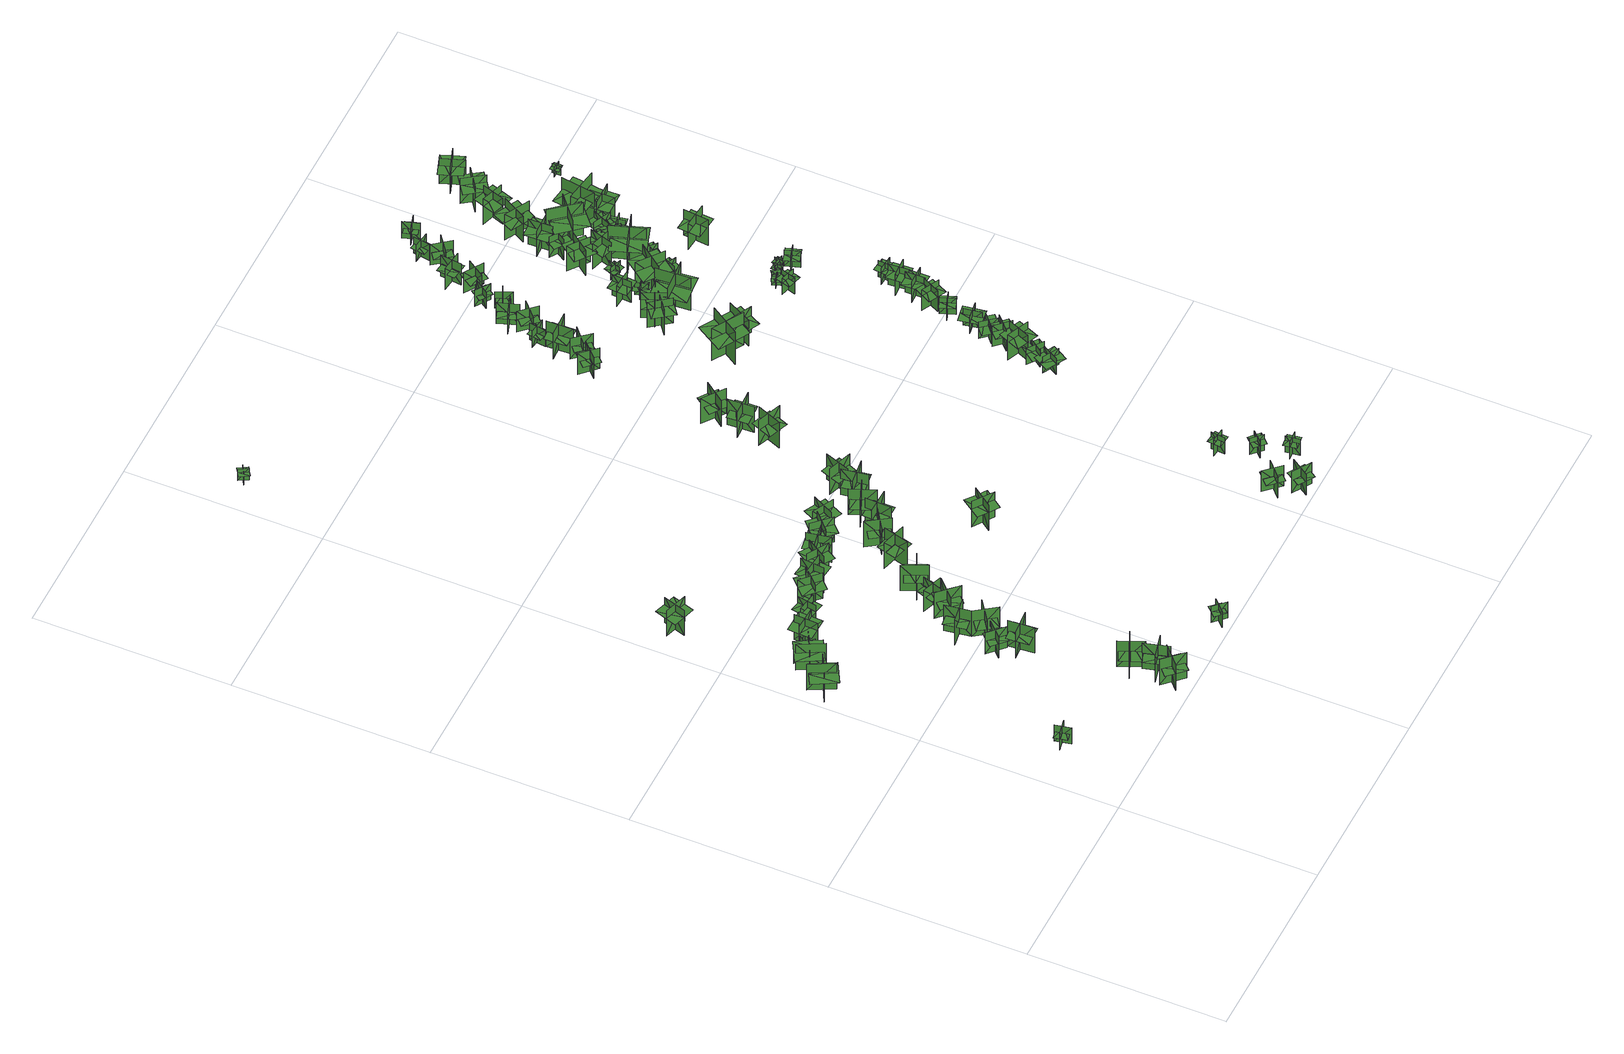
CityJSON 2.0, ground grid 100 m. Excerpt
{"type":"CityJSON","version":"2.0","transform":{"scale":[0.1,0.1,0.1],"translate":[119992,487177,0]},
"CityObjects":{
"tree1":{"type":"SolitaryVegetationObject","geometry":[{"type":"MultiSurface","lod":"1","boundaries":[[[0,1,2]],[[0,2,3]],[[4,5,6]],[[4,6,7]],[[8,9,10]],[[8,10,11]],[[8,12,13]],[[8,13,9]]]}]},
"tree2":{"type":"SolitaryVegetationObject","geometry":[{"type":"MultiSurface","lod":"1","boundaries":[[[14,15,16]],[[14,16,17]],[[18,19,20]],[[18,20,21]],[[22,23,24]],[[22,24,25]],[[22,25,26]],[[22,26,27]]]}]},
"tree3":{"type":"SolitaryVegetationObject","geometry":[{"type":"MultiSurface","lod":"1","boundaries":[[[28,29,30]],[[28,30,31]],[[32,33,34]],[[32,34,35]],[[36,37,38]],[[36,38,39]],[[36,39,40]],[[36,40,41]]]}]},
"tree4":{"type":"SolitaryVegetationObject","geometry":[{"type":"MultiSurface","lod":"1","boundaries":[[[42,43,44]],[[42,44,45]],[[46,47,48]],[[46,48,49]],[[50,51,52]],[[50,52,53]],[[50,53,54]],[[50,54,55]]]}]},
"tree5":{"type":"SolitaryVegetationObject","geometry":[{"type":"MultiSurface","lod":"1","boundaries":[[[56,57,58]],[[56,58,59]],[[60,61,62]],[[60,62,63]],[[64,65,66]],[[64,66,67]],[[64,67,68]],[[64,68,69]]]}]},
"tree6":{"type":"SolitaryVegetationObject","geometry":[{"type":"MultiSurface","lod":"1","boundaries":[[[70,71,72]],[[70,72,73]],[[74,75,76]],[[74,76,77]],[[78,79,80]],[[78,80,81]],[[78,82,83]],[[78,83,79]]]}]},
"tree7":{"type":"SolitaryVegetationObject","geometry":[{"type":"MultiSurface","lod":"1","boundaries":[[[84,85,86]],[[84,86,87]],[[88,89,90]],[[88,90,91]],[[92,93,94]],[[92,94,95]],[[92,95,96]],[[92,96,97]]]}]},
"tree8":{"type":"SolitaryVegetationObject","geometry":[{"type":"MultiSurface","lod":"1","boundaries":[[[98,99,100]],[[98,100,101]],[[102,103,104]],[[102,104,105]],[[106,107,108]],[[106,108,109]],[[106,110,111]],[[106,111,107]]]}]},
"tree9":{"type":"SolitaryVegetationObject","geometry":[{"type":"MultiSurface","lod":"1","boundaries":[[[112,113,114]],[[112,114,115]],[[116,117,118]],[[116,118,119]],[[120,121,122]],[[120,122,123]],[[120,124,125]],[[120,125,121]]]}]},
"tree10":{"type":"SolitaryVegetationObject","geometry":[{"type":"MultiSurface","lod":"1","boundaries":[[[126,127,128]],[[126,128,129]],[[130,131,132]],[[130,132,133]],[[134,135,136]],[[134,136,137]],[[134,138,139]],[[134,139,135]]]}]},
"tree11":{"type":"SolitaryVegetationObject","geometry":[{"type":"MultiSurface","lod":"1","boundaries":[[[140,141,142]],[[140,142,143]],[[144,145,146]],[[144,146,147]],[[148,149,150]],[[148,150,151]],[[148,152,153]],[[148,153,149]]]}]},
"tree12":{"type":"SolitaryVegetationObject","geometry":[{"type":"MultiSurface","lod":"1","boundaries":[[[154,155,156]],[[154,156,157]],[[158,159,160]],[[158,160,161]],[[162,163,164]],[[162,164,165]],[[162,165,166]],[[162,166,167]]]}]},
"tree13":{"type":"SolitaryVegetationObject","geometry":[{"type":"MultiSurface","lod":"1","boundaries":[[[168,169,170]],[[168,170,171]],[[172,173,174]],[[172,174,175]],[[176,177,178]],[[176,178,179]],[[176,180,181]],[[176,181,177]]]}]},
"tree14":{"type":"SolitaryVegetationObject","geometry":[{"type":"MultiSurface","lod":"1","boundaries":[[[182,183,184]],[[182,184,185]],[[186,187,188]],[[186,188,189]],[[190,191,192]],[[190,192,193]],[[190,194,195]],[[190,195,191]]]}]},
"tree15":{"type":"SolitaryVegetationObject","geometry":[{"type":"MultiSurface","lod":"1","boundaries":[[[196,197,198]],[[196,198,199]],[[200,201,202]],[[200,202,203]],[[204,205,206]],[[204,206,207]],[[204,207,208]],[[204,208,209]]]}]},
"tree16":{"type":"SolitaryVegetationObject","geometry":[{"type":"MultiSurface","lod":"1","boundaries":[[[210,211,212]],[[210,212,213]],[[214,215,216]],[[214,216,217]],[[218,219,220]],[[218,220,221]],[[218,222,223]],[[218,223,219]]]}]},
"tree17":{"type":"SolitaryVegetationObject","geometry":[{"type":"MultiSurface","lod":"1","boundaries":[[[224,225,226]],[[224,226,227]],[[228,229,230]],[[228,230,231]],[[232,233,234]],[[232,234,235]],[[232,236,237]],[[232,237,233]]]}]},
"tree18":{"type":"SolitaryVegetationObject","geometry":[{"type":"MultiSurface","lod":"1","boundaries":[[[238,239,240]],[[238,240,241]],[[242,243,244]],[[242,244,245]],[[246,247,248]],[[246,248,249]],[[246,249,250]],[[246,250,251]]]}]},
"tree19":{"type":"SolitaryVegetationObject","geometry":[{"type":"MultiSurface","lod":"1","boundaries":[[[252,253,254]],[[252,254,255]],[[256,257,258]],[[256,258,259]],[[260,261,262]],[[260,262,263]],[[260,263,264]],[[260,264,265]]]}]},
"tree20":{"type":"SolitaryVegetationObject","geometry":[{"type":"MultiSurface","lod":"1","boundaries":[[[266,267,268]],[[266,268,269]],[[270,271,272]],[[270,272,273]],[[274,275,276]],[[274,276,277]],[[274,278,279]],[[274,279,275]]]}]},
"tree21":{"type":"SolitaryVegetationObject","geometry":[{"type":"MultiSurface","lod":"1","boundaries":[[[280,281,282]],[[280,282,283]],[[284,285,286]],[[284,286,287]],[[288,289,290]],[[288,290,291]],[[288,291,292]],[[288,292,293]]]}]},
"tree22":{"type":"SolitaryVegetationObject","geometry":[{"type":"MultiSurface","lod":"1","boundaries":[[[294,295,296]],[[294,296,297]],[[298,299,300]],[[298,300,301]],[[302,303,304]],[[302,304,305]],[[302,305,306]],[[302,306,307]]]}]},
"tree23":{"type":"SolitaryVegetationObject","geometry":[{"type":"MultiSurface","lod":"1","boundaries":[[[308,309,310]],[[308,310,311]],[[312,313,314]],[[312,314,315]],[[316,317,318]],[[316,318,319]],[[316,320,321]],[[316,321,317]]]}]},
"tree24":{"type":"SolitaryVegetationObject","geometry":[{"type":"MultiSurface","lod":"1","boundaries":[[[322,323,324]],[[322,324,325]],[[326,327,328]],[[326,328,329]],[[330,331,332]],[[330,332,333]],[[330,333,334]],[[330,334,335]]]}]},
"tree25":{"type":"SolitaryVegetationObject","geometry":[{"type":"MultiSurface","lod":"1","boundaries":[[[336,337,338]],[[336,338,339]],[[340,341,342]],[[340,342,343]],[[344,345,346]],[[344,346,347]],[[344,347,348]],[[344,348,349]]]}]},
"tree26":{"type":"SolitaryVegetationObject","geometry":[{"type":"MultiSurface","lod":"1","boundaries":[[[350,351,352]],[[350,352,353]],[[354,355,356]],[[354,356,357]],[[358,359,360]],[[358,360,361]],[[358,362,363]],[[358,363,359]]]}]},
"tree27":{"type":"SolitaryVegetationObject","geometry":[{"type":"MultiSurface","lod":"1","boundaries":[[[364,365,366]],[[364,366,367]],[[368,369,370]],[[368,370,371]],[[372,373,374]],[[372,374,375]],[[372,375,376]],[[372,376,377]]]}]},
"tree28":{"type":"SolitaryVegetationObject","geometry":[{"type":"MultiSurface","lod":"1","boundaries":[[[378,379,380]],[[378,380,381]],[[382,383,384]],[[382,384,385]],[[386,387,388]],[[386,388,389]],[[386,390,391]],[[386,391,387]]]}]},
"tree29":{"type":"SolitaryVegetationObject","geometry":[{"type":"MultiSurface","lod":"1","boundaries":[[[392,393,394]],[[392,394,395]],[[396,397,398]],[[396,398,399]],[[400,401,402]],[[400,402,403]],[[400,404,405]],[[400,405,401]]]}]},
"tree30":{"type":"SolitaryVegetationObject","geometry":[{"type":"MultiSurface","lod":"1","boundaries":[[[406,407,408]],[[406,408,409]],[[410,411,412]],[[410,412,413]],[[414,415,416]],[[414,416,417]],[[414,417,418]],[[414,418,419]]]}]},
"tree31":{"type":"SolitaryVegetationObject","geometry":[{"type":"MultiSurface","lod":"1","boundaries":[[[420,421,422]],[[420,422,423]],[[424,425,426]],[[424,426,427]],[[428,429,430]],[[428,430,431]],[[428,432,433]],[[428,433,429]]]}]},
"tree32":{"type":"SolitaryVegetationObject","geometry":[{"type":"MultiSurface","lod":"1","boundaries":[[[434,435,436]],[[434,436,437]],[[438,439,440]],[[438,440,441]],[[442,443,444]],[[442,444,445]],[[442,446,447]],[[442,447,443]]]}]},
"tree33":{"type":"SolitaryVegetationObject","geometry":[{"type":"MultiSurface","lod":"1","boundaries":[[[448,449,450]],[[448,450,451]],[[452,453,454]],[[452,454,455]],[[456,457,458]],[[456,458,459]],[[456,460,461]],[[456,461,457]]]}]},
"tree34":{"type":"SolitaryVegetationObject","geometry":[{"type":"MultiSurface","lod":"1","boundaries":[[[462,463,464]],[[462,464,465]],[[466,467,468]],[[466,468,469]],[[470,471,472]],[[470,472,473]],[[470,474,475]],[[470,475,471]]]}]},
"tree35":{"type":"SolitaryVegetationObject","geometry":[{"type":"MultiSurface","lod":"1","boundaries":[[[476,477,478]],[[476,478,479]],[[480,481,482]],[[480,482,483]],[[484,485,486]],[[484,486,487]],[[484,488,489]],[[484,489,485]]]}]},
"tree36":{"type":"SolitaryVegetationObject","geometry":[{"type":"MultiSurface","lod":"1","boundaries":[[[490,491,492]],[[490,492,493]],[[494,495,496]],[[494,496,497]],[[498,499,500]],[[498,500,501]],[[498,502,503]],[[498,503,499]]]}]},
"tree37":{"type":"SolitaryVegetationObject","geometry":[{"type":"MultiSurface","lod":"1","boundaries":[[[504,505,506]],[[504,506,507]],[[508,509,510]],[[508,510,511]],[[512,513,514]],[[512,514,515]],[[512,516,517]],[[512,517,513]]]}]},
"tree38":{"type":"SolitaryVegetationObject","geometry":[{"type":"MultiSurface","lod":"1","boundaries":[[[518,519,520]],[[518,520,521]],[[522,523,524]],[[522,524,525]],[[526,527,528]],[[526,528,529]],[[526,529,530]],[[526,530,531]]]}]},
"tree39":{"type":"SolitaryVegetationObject","geometry":[{"type":"MultiSurface","lod":"1","boundaries":[[[532,533,534]],[[532,534,535]],[[536,537,538]],[[536,538,539]],[[540,541,542]],[[540,542,543]],[[540,543,544]],[[540,544,545]]]}]},
"tree40":{"type":"SolitaryVegetationObject","geometry":[{"type":"MultiSurface","lod":"1","boundaries":[[[546,547,548]],[[546,548,549]],[[550,551,552]],[[550,552,553]],[[554,555,556]],[[554,556,557]],[[554,557,558]],[[554,558,559]]]}]},
"tree41":{"type":"SolitaryVegetationObject","geometry":[{"type":"MultiSurface","lod":"1","boundaries":[[[560,561,562]],[[560,562,563]],[[564,565,566]],[[564,566,567]],[[568,569,570]],[[568,570,571]],[[568,572,573]],[[568,573,569]]]}]},
"tree42":{"type":"SolitaryVegetationObject","geometry":[{"type":"MultiSurface","lod":"1","boundaries":[[[574,575,576]],[[574,576,577]],[[578,579,580]],[[578,580,581]],[[582,583,584]],[[582,584,585]],[[582,586,587]],[[582,587,583]]]}]},
"tree43":{"type":"SolitaryVegetationObject","geometry":[{"type":"MultiSurface","lod":"1","boundaries":[[[588,589,590]],[[588,590,591]],[[592,593,594]],[[592,594,595]],[[596,597,598]],[[596,598,599]],[[596,600,601]],[[596,601,597]]]}]},
"tree44":{"type":"SolitaryVegetationObject","geometry":[{"type":"MultiSurface","lod":"1","boundaries":[[[602,603,604]],[[602,604,605]],[[606,607,608]],[[606,608,609]],[[610,611,612]],[[610,612,613]],[[610,614,615]],[[610,615,611]]]}]},
"tree45":{"type":"SolitaryVegetationObject","geometry":[{"type":"MultiSurface","lod":"1","boundaries":[[[616,617,618]],[[616,618,619]],[[620,621,622]],[[620,622,623]],[[624,625,626]],[[624,626,627]],[[624,627,628]],[[624,628,629]]]}]},
"tree46":{"type":"SolitaryVegetationObject","geometry":[{"type":"MultiSurface","lod":"1","boundaries":[[[630,631,632]],[[630,632,633]],[[634,635,636]],[[634,636,637]],[[638,639,640]],[[638,640,641]],[[638,642,643]],[[638,643,639]]]}]},
"tree47":{"type":"SolitaryVegetationObject","geometry":[{"type":"MultiSurface","lod":"1","boundaries":[[[644,645,646]],[[644,646,647]],[[648,649,650]],[[648,650,651]],[[652,653,654]],[[652,654,655]],[[652,656,657]],[[652,657,653]]]}]},
"tree48":{"type":"SolitaryVegetationObject","geometry":[{"type":"MultiSurface","lod":"1","boundaries":[[[658,659,660]],[[658,660,661]],[[662,663,664]],[[662,664,665]],[[666,667,668]],[[666,668,669]],[[666,669,670]],[[666,670,671]]]}]},
"tree49":{"type":"SolitaryVegetationObject","geometry":[{"type":"MultiSurface","lod":"1","boundaries":[[[672,673,674]],[[672,674,675]],[[676,677,678]],[[676,678,679]],[[680,681,682]],[[680,682,683]],[[680,683,684]],[[680,684,685]]]}]},
"tree50":{"type":"SolitaryVegetationObject","geometry":[{"type":"MultiSurface","lod":"1","boundaries":[[[686,687,688]],[[686,688,689]],[[690,691,692]],[[690,692,693]],[[694,695,696]],[[694,696,697]],[[694,697,698]],[[694,698,699]]]}]},
"tree51":{"type":"SolitaryVegetationObject","geometry":[{"type":"MultiSurface","lod":"1","boundaries":[[[700,701,702]],[[700,702,703]],[[704,705,706]],[[704,706,707]],[[708,709,710]],[[708,710,711]],[[708,712,713]],[[708,713,709]]]}]},
"tree52":{"type":"SolitaryVegetationObject","geometry":[{"type":"MultiSurface","lod":"1","boundaries":[[[714,715,716]],[[714,716,717]],[[718,719,720]],[[718,720,721]],[[722,723,724]],[[722,724,725]],[[722,725,726]],[[722,726,727]]]}]},
"tree53":{"type":"SolitaryVegetationObject","geometry":[{"type":"MultiSurface","lod":"1","boundaries":[[[728,729,730]],[[728,730,731]],[[732,733,734]],[[732,734,735]],[[736,737,738]],[[736,738,739]],[[736,739,740]],[[736,740,741]]]}]},
"tree54":{"type":"SolitaryVegetationObject","geometry":[{"type":"MultiSurface","lod":"1","boundaries":[[[742,743,744]],[[742,744,745]],[[746,747,748]],[[746,748,749]],[[750,751,752]],[[750,752,753]],[[750,754,755]],[[750,755,751]]]}]},
"tree55":{"type":"SolitaryVegetationObject","geometry":[{"type":"MultiSurface","lod":"1","boundaries":[[[756,757,758]],[[756,758,759]],[[760,761,762]],[[760,762,763]],[[764,765,766]],[[764,766,767]],[[764,767,768]],[[764,768,769]]]}]},
"tree56":{"type":"SolitaryVegetationObject","geometry":[{"type":"MultiSurface","lod":"1","boundaries":[[[770,771,772]],[[770,772,773]],[[774,775,776]],[[774,776,777]],[[778,779,780]],[[778,780,781]],[[778,781,782]],[[778,782,783]]]}]},
"tree57":{"type":"SolitaryVegetationObject","geometry":[{"type":"MultiSurface","lod":"1","boundaries":[[[784,785,786]],[[784,786,787]],[[788,789,790]],[[788,790,791]],[[792,793,794]],[[792,794,795]],[[792,795,796]],[[792,796,797]]]}]},
"tree58":{"type":"SolitaryVegetationObject","geometry":[{"type":"MultiSurface","lod":"1","boundaries":[[[798,799,800]],[[798,800,801]],[[802,803,804]],[[802,804,805]],[[806,807,808]],[[806,808,809]],[[806,810,811]],[[806,811,807]]]}]},
"tree59":{"type":"SolitaryVegetationObject","geometry":[{"type":"MultiSurface","lod":"1","boundaries":[[[812,813,814]],[[812,814,815]],[[816,817,818]],[[816,818,819]],[[820,821,822]],[[820,822,823]],[[820,823,824]],[[820,824,825]]]}]},
"tree60":{"type":"SolitaryVegetationObject","geometry":[{"type":"MultiSurface","lod":"1","boundaries":[[[826,827,828]],[[826,828,829]],[[830,831,832]],[[830,832,833]],[[834,835,836]],[[834,836,837]],[[834,838,839]],[[834,839,835]]]}]},
"tree61":{"type":"SolitaryVegetationObject","geometry":[{"type":"MultiSurface","lod":"1","boundaries":[[[840,841,842]],[[840,842,843]],[[844,845,846]],[[844,846,847]],[[848,849,850]],[[848,850,851]],[[848,851,852]],[[848,852,853]]]}]},
"tree62":{"type":"SolitaryVegetationObject","geometry":[{"type":"MultiSurface","lod":"1","boundaries":[[[854,855,856]],[[854,856,857]],[[858,859,860]],[[858,860,861]],[[862,863,864]],[[862,864,865]],[[862,865,866]],[[862,866,867]]]}]},
"tree63":{"type":"SolitaryVegetationObject","geometry":[{"type":"MultiSurface","lod":"1","boundaries":[[[868,869,870]],[[868,870,871]],[[872,873,874]],[[872,874,875]],[[876,877,878]],[[876,878,879]],[[876,879,880]],[[876,880,881]]]}]},
"tree64":{"type":"SolitaryVegetationObject","geometry":[{"type":"MultiSurface","lod":"1","boundaries":[[[882,883,884]],[[882,884,885]],[[886,887,888]],[[886,888,889]],[[890,891,892]],[[890,892,893]],[[890,893,894]],[[890,894,895]]]}]},
"tree65":{"type":"SolitaryVegetationObject","geometry":[{"type":"MultiSurface","lod":"1","boundaries":[[[896,897,898]],[[896,898,899]],[[900,901,902]],[[900,902,903]],[[904,905,906]],[[904,906,907]],[[904,908,909]],[[904,909,905]]]}]},
"tree66":{"type":"SolitaryVegetationObject","geometry":[{"type":"MultiSurface","lod":"1","boundaries":[[[910,911,912]],[[910,912,913]],[[914,915,916]],[[914,916,917]],[[918,919,920]],[[918,920,921]],[[918,921,922]],[[918,922,923]]]}]},
"tree67":{"type":"SolitaryVegetationObject","geometry":[{"type":"MultiSurface","lod":"1","boundaries":[[[924,925,926]],[[924,926,927]],[[928,929,930]],[[928,930,931]],[[932,933,934]],[[932,934,935]],[[932,935,936]],[[932,936,937]]]}]},
"tree68":{"type":"SolitaryVegetationObject","geometry":[{"type":"MultiSurface","lod":"1","boundaries":[[[938,939,940]],[[938,940,941]],[[942,943,944]],[[942,944,945]],[[946,947,948]],[[946,948,949]],[[946,950,951]],[[946,951,947]]]}]},
"tree69":{"type":"SolitaryVegetationObject","geometry":[{"type":"MultiSurface","lod":"1","boundaries":[[[952,953,954]],[[952,954,955]],[[956,957,958]],[[956,958,959]],[[960,961,962]],[[960,962,963]],[[960,963,964]],[[960,964,965]]]}]},
"tree70":{"type":"SolitaryVegetationObject","geometry":[{"type":"MultiSurface","lod":"1","boundaries":[[[966,967,968]],[[966,968,969]],[[970,971,972]],[[970,972,973]],[[974,975,976]],[[974,976,977]],[[974,977,978]],[[974,978,979]]]}]},
"tree71":{"type":"SolitaryVegetationObject","geometry":[{"type":"MultiSurface","lod":"1","boundaries":[[[980,981,982]],[[980,982,983]],[[984,985,986]],[[984,986,987]],[[988,989,990]],[[988,990,991]],[[988,991,992]],[[988,992,993]]]}]},
"tree72":{"type":"SolitaryVegetationObject","geometry":[{"type":"MultiSurface","lod":"1","boundaries":[[[994,995,996]],[[994,996,997]],[[998,999,1000]],[[998,1000,1001]],[[1002,1003,1004]],[[1002,1004,1005]],[[1002,1005,1006]],[[1002,1006,1007]]]}]},
"tree73":{"type":"SolitaryVegetationObject","geometry":[{"type":"MultiSurface","lod":"1","boundaries":[[[1008,1009,1010]],[[1008,1010,1011]],[[1012,1013,1014]],[[1012,1014,1015]],[[1016,1017,1018]],[[1016,1018,1019]],[[1016,1019,1020]],[[1016,1020,1021]]]}]},
"tree74":{"type":"SolitaryVegetationObject","geometry":[{"type":"MultiSurface","lod":"1","boundaries":[[[1022,1023,1024]],[[1022,1024,1025]],[[1026,1027,1028]],[[1026,1028,1029]],[[1030,1031,1032]],[[1030,1032,1033]],[[1030,1033,1034]],[[1030,1034,1035]]]}]},
"tree75":{"type":"SolitaryVegetationObject","geometry":[{"type":"MultiSurface","lod":"1","boundaries":[[[1036,1037,1038]],[[1036,1038,1039]],[[1040,1041,1042]],[[1040,1042,1043]],[[1044,1045,1046]],[[1044,1046,1047]],[[1044,1047,1048]],[[1044,1048,1049]]]}]},
"tree76":{"type":"SolitaryVegetationObject","geometry":[{"type":"MultiSurface","lod":"1","boundaries":[[[1050,1051,1052]],[[1050,1052,1053]],[[1054,1055,1056]],[[1054,1056,1057]],[[1058,1059,1060]],[[1058,1060,1061]],[[1058,1061,1062]],[[1058,1062,1063]]]}]},
"tree77":{"type":"SolitaryVegetationObject","geometry":[{"type":"MultiSurface","lod":"1","boundaries":[[[1064,1065,1066]],[[1064,1066,1067]],[[1068,1069,1070]],[[1068,1070,1071]],[[1072,1073,1074]],[[1072,1074,1075]],[[1072,1075,1076]],[[1072,1076,1077]]]}]},
"tree78":{"type":"SolitaryVegetationObject","geometry":[{"type":"MultiSurface","lod":"1","boundaries":[[[1078,1079,1080]],[[1078,1080,1081]],[[1082,1083,1084]],[[1082,1084,1085]],[[1086,1087,1088]],[[1086,1088,1089]],[[1086,1089,1090]],[[1086,1090,1091]]]}]},
"tree79":{"type":"SolitaryVegetationObject","geometry":[{"type":"MultiSurface","lod":"1","boundaries":[[[1092,1093,1094]],[[1092,1094,1095]],[[1096,1097,1098]],[[1096,1098,1099]],[[1100,1101,1102]],[[1100,1102,1103]],[[1100,1103,1104]],[[1100,1104,1105]]]}]},
"tree80":{"type":"SolitaryVegetationObject","geometry":[{"type":"MultiSurface","lod":"1","boundaries":[[[1106,1107,1108]],[[1106,1108,1109]],[[1110,1111,1112]],[[1110,1112,1113]],[[1114,1115,1116]],[[1114,1116,1117]],[[1114,1117,1118]],[[1114,1118,1119]]]}]},
"tree81":{"type":"SolitaryVegetationObject","geometry":[{"type":"MultiSurface","lod":"1","boundaries":[[[1120,1121,1122]],[[1120,1122,1123]],[[1124,1125,1126]],[[1124,1126,1127]],[[1128,1129,1130]],[[1128,1130,1131]],[[1128,1132,1133]],[[1128,1133,1129]]]}]},
"tree82":{"type":"SolitaryVegetationObject","geometry":[{"type":"MultiSurface","lod":"1","boundaries":[[[1134,1135,1136]],[[1134,1136,1137]],[[1138,1139,1140]],[[1138,1140,1141]],[[1142,1143,1144]],[[1142,1144,1145]],[[1142,1145,1146]],[[1142,1146,1147]]]}]},
"tree83":{"type":"SolitaryVegetationObject","geometry":[{"type":"MultiSurface","lod":"1","boundaries":[[[1148,1149,1150]],[[1148,1150,1151]],[[1152,1153,1154]],[[1152,1154,1155]],[[1156,1157,1158]],[[1156,1158,1159]],[[1156,1159,1160]],[[1156,1160,1161]]]}]},
"tree84":{"type":"SolitaryVegetationObject","geometry":[{"type":"MultiSurface","lod":"1","boundaries":[[[1162,1163,1164]],[[1162,1164,1165]],[[1166,1167,1168]],[[1166,1168,1169]],[[1170,1171,1172]],[[1170,1172,1173]],[[1170,1173,1174]],[[1170,1174,1175]]]}]},
"tree85":{"type":"SolitaryVegetationObject","geometry":[{"type":"MultiSurface","lod":"1","boundaries":[[[1176,1177,1178]],[[1176,1178,1179]],[[1180,1181,1182]],[[1180,1182,1183]],[[1184,1185,1186]],[[1184,1186,1187]],[[1184,1187,1188]],[[1184,1188,1189]]]}]},
"tree86":{"type":"SolitaryVegetationObject","geometry":[{"type":"MultiSurface","lod":"1","boundaries":[[[1190,1191,1192]],[[1190,1192,1193]],[[1194,1195,1196]],[[1194,1196,1197]],[[1198,1199,1200]],[[1198,1200,1201]],[[1198,1201,1202]],[[1198,1202,1203]]]}]},
"tree87":{"type":"SolitaryVegetationObject","geometry":[{"type":"MultiSurface","lod":"1","boundaries":[[[1204,1205,1206]],[[1204,1206,1207]],[[1208,1209,1210]],[[1208,1210,1211]],[[1212,1213,1214]],[[1212,1214,1215]],[[1212,1215,1216]],[[1212,1216,1217]]]}]},
"tree88":{"type":"SolitaryVegetationObject","geometry":[{"type":"MultiSurface","lod":"1","boundaries":[[[1218,1219,1220]],[[1218,1220,1221]],[[1222,1223,1224]],[[1222,1224,1225]],[[1226,1227,1228]],[[1226,1228,1229]],[[1226,1229,1230]],[[1226,1230,1231]]]}]},
"tree89":{"type":"SolitaryVegetationObject","geometry":[{"type":"MultiSurface","lod":"1","boundaries":[[[1232,1233,1234]],[[1232,1234,1235]],[[1236,1237,1238]],[[1236,1238,1239]],[[1240,1241,1242]],[[1240,1242,1243]],[[1240,1243,1244]],[[1240,1244,1245]]]}]},
"tree90":{"type":"SolitaryVegetationObject","geometry":[{"type":"MultiSurface","lod":"1","boundaries":[[[1246,1247,1248]],[[1246,1248,1249]],[[1250,1251,1252]],[[1250,1252,1253]],[[1254,1255,1256]],[[1254,1256,1257]],[[1254,1257,1258]],[[1254,1258,1259]]]}]},
"tree91":{"type":"SolitaryVegetationObject","geometry":[{"type":"MultiSurface","lod":"1","boundaries":[[[1260,1261,1262]],[[1260,1262,1263]],[[1264,1265,1266]],[[1264,1266,1267]],[[1268,1269,1270]],[[1268,1270,1271]],[[1268,1271,1272]],[[1268,1272,1273]]]}]},
"tree92":{"type":"SolitaryVegetationObject","geometry":[{"type":"MultiSurface","lod":"1","boundaries":[[[1274,1275,1276]],[[1274,1276,1277]],[[1278,1279,1280]],[[1278,1280,1281]],[[1282,1283,1284]],[[1282,1284,1285]],[[1282,1283,1286]],[[1282,1286,1287]]]}]},
"tree93":{"type":"SolitaryVegetationObject","geometry":[{"type":"MultiSurface","lod":"1","boundaries":[[[1288,1289,1290]],[[1288,1290,1291]],[[1292,1293,1294]],[[1292,1294,1295]],[[1296,1297,1298]],[[1296,1298,1299]],[[1296,1299,1300]],[[1296,1300,1301]]]}]},
"tree94":{"type":"SolitaryVegetationObject","geometry":[{"type":"MultiSurface","lod":"1","boundaries":[[[1302,1303,1304]],[[1302,1304,1305]],[[1306,1307,1308]],[[1306,1308,1309]],[[1310,1311,1312]],[[1310,1312,1313]],[[1310,1313,1314]],[[1310,1314,1315]]]}]},
"tree95":{"type":"SolitaryVegetationObject","geometry":[{"type":"MultiSurface","lod":"1","boundaries":[[[1316,1317,1318]],[[1316,1318,1319]],[[1320,1321,1322]],[[1320,1322,1323]],[[1324,1325,1326]],[[1324,1326,1327]],[[1324,1327,1328]],[[1324,1328,1329]]]}]},
"tree96":{"type":"SolitaryVegetationObject","geometry":[{"type":"MultiSurface","lod":"1","boundaries":[[[1330,1331,1332]],[[1330,1332,1333]],[[1334,1335,1336]],[[1334,1336,1337]],[[1338,1339,1340]],[[1338,1340,1341]],[[1338,1341,1342]],[[1338,1342,1343]]]}]},
"tree97":{"type":"SolitaryVegetationObject","geometry":[{"type":"MultiSurface","lod":"1","boundaries":[[[1344,1345,1346]],[[1344,1346,1347]],[[1348,1349,1350]],[[1348,1350,1351]],[[1352,1353,1354]],[[1352,1354,1355]],[[1352,1355,1356]],[[1352,1356,1357]]]}]},
"tree98":{"type":"SolitaryVegetationObject","geometry":[{"type":"MultiSurface","lod":"1","boundaries":[[[1358,1359,1360]],[[1358,1360,1361]],[[1362,1363,1364]],[[1362,1364,1365]],[[1366,1367,1368]],[[1366,1368,1369]],[[1366,1369,1370]],[[1366,1370,1371]]]}]}
},
"vertices":[
[289,408,15],[206,391,15],[206,391,124],[289,408,124],[244,436,15],[244,436,124],[261,354,124],[261,354,15],[284,404,82],[212,388,82],[219,355,82],[291,370,82],[277,438,82],[205,423,82],
[70,1600,5],[133,1477,5],[133,1477,177],[70,1600,177],[37,1495,5],[159,1559,5],[159,1559,177],[37,1495,177],[65,1587,121],[9,1557,121],[75,1435,121],[131,1466,121],[187,1496,121],[121,1618,121],
[224,1572,6],[160,1695,6],[160,1695,178],[224,1572,178],[257,1677,6],[134,1613,6],[134,1613,178],[257,1677,178],[228,1584,123],[284,1615,123],[218,1737,123],[162,1706,123],[106,1676,123],[172,1554,123],
[278,1653,9],[191,1719,9],[191,1719,118],[278,1653,118],[268,1726,9],[268,1726,118],[202,1639,118],[202,1639,9],[271,1659,89],[291,1689,89],[222,1737,89],[201,1708,89],[180,1678,89],[250,1629,89],
[324,1780,11],[320,1659,11],[320,1659,180],[324,1780,180],[264,1725,11],[386,1722,11],[386,1722,180],[264,1725,180],[264,1725,133],[263,1664,133],[384,1661,133],[386,1722,133],[388,1782,133],[266,1786,133],
[769,147,8],[860,51,8],[860,51,180],[769,147,180],[768,64,8],[768,64,180],[864,155,180],[864,155,8],[779,144,114],[858,61,114],[897,98,114],[818,181,114],[738,106,114],[818,22,114],
[104,2319,8],[220,2282,8],[220,2282,177],[104,2319,177],[141,2247,8],[177,2363,8],[177,2363,177],[141,2247,177],[141,2247,130],[199,2228,130],[235,2344,130],[177,2363,130],[119,2381,130],[82,2265,130],
[860,133,11],[826,261,11],[826,261,183],[860,133,183],[901,205,11],[901,205,183],[773,171,183],[773,171,11],[852,140,117],[823,251,117],[771,237,117],[800,126,117],[906,154,117],[877,265,117],
[864,339,14],[743,287,14],[743,287,185],[864,339,185],[787,369,14],[787,369,185],[839,248,185],[839,248,14],[859,331,119],[753,285,119],[774,236,119],[880,282,119],[836,382,119],[731,337,119],
[609,950,11],[687,875,11],[687,875,152],[609,950,152],[611,882,11],[611,882,152],[686,961,152],[686,961,11],[617,948,98],[685,883,98],[716,915,98],[647,980,98],[585,915,98],[654,850,98],
[696,877,12],[706,745,12],[706,745,183],[696,877,183],[643,813,12],[643,813,183],[774,824,183],[774,824,12],[702,869,117],[711,754,117],[764,758,117],[755,873,117],[646,864,117],[655,749,117],
[439,1724,14],[458,1822,14],[458,1822,152],[439,1724,152],[494,1761,14],[396,1779,14],[396,1779,152],[494,1761,152],[494,1761,113],[504,1809,113],[406,1828,113],[396,1779,113],[387,1731,113],[485,1712,113],
[684,1052,8],[665,1183,8],[665,1183,179],[684,1052,179],[733,1119,8],[733,1119,179],[602,1099,179],[602,1099,8],[678,1059,113],[661,1173,113],[608,1166,113],[625,1051,113],[733,1068,113],[716,1182,113],
[759,1036,14],[651,959,14],[651,959,186],[759,1036,186],[677,1049,14],[677,1049,186],[754,942,186],[754,942,14],[755,1027,120],[661,960,120],[692,916,120],[786,983,120],[723,1072,120],[629,1005,120],
[533,1769,9],[618,1856,9],[618,1856,178],[533,1769,178],[614,1769,9],[527,1855,9],[527,1855,178],[614,1769,178],[614,1769,131],[657,1812,131],[570,1898,131],[527,1855,131],[484,1811,131],[571,1726,131],
[716,1254,7],[809,1159,7],[809,1159,179],[716,1254,179],[716,1171,7],[716,1171,179],[810,1264,179],[810,1264,7],[726,1251,113],[807,1169,113],[845,1207,113],[764,1289,113],[686,1212,113],[767,1130,113],
[774,1249,9],[810,1352,9],[810,1352,149],[774,1249,149],[835,1279,9],[835,1279,149],[733,1315,149],[733,1315,9],[773,1257,95],[803,1346,95],[762,1361,95],[731,1272,95],[816,1242,95],[846,1332,95],
[646,1778,10],[658,1899,10],[658,1899,179],[646,1778,179],[709,1829,10],[588,1840,10],[588,1840,179],[709,1829,179],[709,1829,131],[715,1889,131],[594,1901,131],[588,1840,131],[582,1780,131],[703,1768,131],
[1267,94,11],[1210,35,11],[1210,35,119],[1267,94,119],[1215,93,11],[1215,93,119],[1273,36,119],[1273,36,11],[1215,93,85],[1191,68,85],[1238,23,85],[1262,47,85],[1285,72,85],[1239,117,85],
[786,1375,7],[905,1431,7],[905,1431,178],[786,1375,178],[864,1347,7],[864,1347,178],[807,1467,178],[807,1467,7],[791,1383,112],[895,1432,112],[872,1481,112],[768,1432,112],[815,1333,112],[919,1382,112],
[690,1885,10],[794,1821,10],[794,1821,180],[690,1885,180],[708,1806,10],[773,1909,10],[773,1909,180],[708,1806,180],[708,1806,132],[760,1774,132],[824,1877,132],[773,1909,132],[721,1942,132],[657,1839,132],
[808,1943,12],[829,1823,12],[829,1823,181],[808,1943,181],[761,1877,12],[881,1898,12],[881,1898,181],[761,1877,181],[761,1877,133],[772,1817,133],[892,1838,133],[881,1898,133],[871,1958,133],[751,1937,133],
[1026,1555,9],[898,1590,9],[898,1590,181],[1026,1555,181],[984,1627,9],[984,1627,181],[949,1499,181],[949,1499,9],[1016,1552,115],[905,1582,115],[891,1531,115],[1002,1500,115],[1031,1606,115],[919,1636,115],
[948,1950,13],[859,1866,13],[859,1866,182],[948,1950,182],[867,1952,13],[950,1864,13],[950,1864,182],[867,1952,182],[867,1952,135],[823,1911,135],[906,1822,135],[950,1864,135],[995,1906,135],[911,1994,135],
[197,4494,8],[150,4465,8],[150,4465,85],[197,4494,85],[162,4503,8],[190,4456,8],[190,4456,85],[162,4503,85],[162,4503,64],[138,4488,64],[167,4441,64],[190,4456,64],[214,4470,64],[185,4517,64],
[972,1636,11],[1082,1710,11],[1082,1710,182],[972,1636,182],[1054,1621,11],[1054,1621,182],[980,1730,182],[980,1730,11],[977,1645,116],[1072,1710,116],[1042,1754,116],[946,1690,116],[1008,1599,116],[1103,1664,116],
[969,1888,14],[1024,1997,14],[1024,1997,184],[969,1888,184],[1046,1914,14],[937,1968,14],[937,1968,184],[1046,1914,184],[1046,1914,136],[1073,1968,136],[965,2023,136],[937,1968,136],[910,1914,136],[1019,1859,136],
[1114,1784,12],[1112,1652,12],[1112,1652,184],[1114,1784,184],[1055,1726,12],[1055,1726,184],[1188,1724,184],[1188,1724,12],[1119,1776,118],[1118,1660,118],[1172,1660,118],[1173,1775,118],[1064,1777,118],[1062,1661,118],
[1206,1845,15],[1083,1796,15],[1083,1796,187],[1206,1845,187],[1129,1877,15],[1129,1877,187],[1179,1755,187],[1179,1755,15],[1200,1837,121],[1093,1794,121],[1113,1745,121],[1220,1788,121],[1179,1889,121],[1072,1846,121],
[1298,1334,13],[1397,1263,13],[1397,1263,182],[1298,1334,182],[1310,1254,13],[1382,1353,13],[1382,1353,182],[1310,1254,182],[1310,1254,134],[1360,1219,134],[1431,1317,134],[1382,1353,134],[1333,1389,134],[1261,1290,134],
[1182,1878,15],[1313,1897,15],[1313,1897,186],[1182,1878,186],[1249,1829,15],[1249,1829,186],[1230,1960,186],[1230,1960,15],[1189,1884,120],[1304,1901,120],[1296,1954,120],[1182,1938,120],[1197,1829,120],[1312,1846,120],
[1205,2006,18],[1329,1961,18],[1329,1961,189],[1205,2006,189],[1241,1931,18],[1241,1931,189],[1286,2056,189],[1286,2056,18],[1215,2008,123],[1323,1969,123],[1342,2019,123],[1233,2059,123],[1196,1956,123],[1304,1917,123],
[1424,2460,15],[1375,2337,15],[1375,2337,186],[1424,2460,186],[1348,2427,15],[1348,2427,186],[1471,2378,186],[1471,2378,15],[1426,2450,120],[1383,2343,120],[1433,2323,120],[1476,2431,120],[1374,2471,120],[1331,2364,120],
[2123,144,12],[2049,223,12],[2049,223,152],[2123,144,152],[2125,212,12],[2125,212,152],[2046,138,152],[2046,138,12],[2115,147,98],[2050,215,98],[2018,185,98],[2083,116,98],[2148,178,98],[2084,247,98],
[2099,93,12],[2191,35,12],[2191,35,153],[2099,93,153],[2115,27,12],[2115,27,153],[2173,118,153],[2173,118,12],[2107,93,99],[2187,42,99],[2211,80,99],[2131,130,99],[2083,54,99],[2163,4,99],
[1351,2536,16],[1483,2543,16],[1483,2543,188],[1351,2536,188],[1413,2481,16],[1413,2481,188],[1405,2613,188],[1405,2613,16],[1359,2542,122],[1474,2548,122],[1471,2602,122],[1356,2595,122],[1362,2486,122],[1477,2493,122],
[1386,2633,13],[1466,2739,13],[1466,2739,184],[1386,2633,184],[1468,2645,13],[1468,2645,184],[1363,2725,184],[1363,2725,13],[1387,2643,118],[1457,2735,118],[1414,2767,118],[1344,2675,118],[1432,2609,118],[1501,2702,118],
[2195,475,6],[2203,546,6],[2203,546,115],[2195,475,115],[2235,508,6],[2164,516,6],[2164,516,115],[2235,508,115],[2235,508,86],[2239,542,86],[2168,550,86],[2164,516,86],[2160,481,86],[2232,474,86],
[2241,370,6],[2293,320,6],[2293,320,114],[2241,370,114],[2243,317,6],[2292,370,6],[2292,370,114],[2243,317,114],[2243,317,86],[2268,294,86],[2317,346,86],[2292,370,86],[2267,393,86],[2218,341,86],
[2335,160,3],[2326,231,3],[2326,231,111],[2335,160,111],[2367,202,3],[2296,193,3],[2296,193,111],[2367,202,111],[2367,202,83],[2363,236,83],[2292,227,83],[2296,193,83],[2300,159,83],[2371,168,83],
[1416,3289,9],[1493,3365,9],[1493,3365,150],[1416,3289,150],[1484,3289,9],[1484,3289,150],[1408,3366,150],[1408,3366,9],[1418,3297,96],[1485,3363,96],[1454,3395,96],[1387,3328,96],[1450,3264,96],[1517,3331,96],
[1481,3435,10],[1551,3353,10],[1551,3353,150],[1481,3435,150],[1476,3368,10],[1476,3368,150],[1558,3438,150],[1558,3438,10],[1488,3433,96],[1549,3361,96],[1583,3389,96],[1522,3461,96],[1454,3403,96],[1515,3331,96],
[1508,3569,8],[1513,3437,8],[1513,3437,179],[1508,3569,179],[1452,3508,8],[1452,3508,179],[1584,3513,179],[1584,3513,8],[1514,3561,113],[1518,3446,113],[1571,3448,113],[1567,3563,113],[1458,3559,113],[1462,3444,113],
[1519,3657,5],[1507,3574,5],[1507,3574,114],[1519,3657,114],[1477,3625,5],[1477,3625,114],[1560,3613,114],[1560,3613,5],[1522,3651,72],[1511,3578,72],[1545,3573,72],[1556,3646,72],[1487,3656,72],[1476,3584,72],
[1884,2748,18],[1735,2841,18],[1735,2841,237],[1884,2748,237],[1853,2884,18],[1759,2735,18],[1759,2735,237],[1853,2884,237],[1882,2764,166],[1924,2834,166],[1773,2925,166],[1731,2855,166],[1689,2785,166],[1840,2695,166],
[1608,3650,6],[1535,3730,6],[1535,3730,146],[1608,3650,146],[1610,3718,6],[1610,3718,146],[1530,3645,146],[1530,3645,6],[1600,3653,92],[1536,3722,92],[1504,3693,92],[1567,3623,92],[1634,3683,92],[1570,3753,92],
[1581,3736,4],[1546,3839,4],[1546,3839,144],[1581,3736,144],[1610,3797,4],[1610,3797,144],[1508,3762,144],[1508,3762,4],[1575,3741,90],[1544,3831,90],[1502,3817,90],[1533,3727,90],[1618,3756,90],[1587,3845,90],
[1950,2848,20],[1886,2725,20],[1886,2725,193],[1950,2848,193],[1845,2814,20],[1968,2751,20],[1968,2751,193],[1845,2814,193],[1937,2845,137],[1880,2873,137],[1819,2749,137],[1876,2721,137],[1933,2692,137],[1995,2816,137],
[2317,1377,13],[2317,1377,122],[2363,1458,122],[2363,1458,13],[2301,1438,13],[2301,1438,122],[2379,1394,122],[2379,1394,13],[2289,1445,86],[2266,1404,86],[2363,1349,86],[2387,1390,86],[2410,1430,86],[2312,1486,86],
[1870,3097,23],[1796,3193,23],[1796,3193,192],[1870,3097,192],[1882,3177,23],[1785,3103,23],[1785,3103,192],[1882,3177,192],[1882,3177,145],[1845,3225,145],[1748,3151,145],[1785,3103,145],[1822,3054,145],[1919,3129,145],
[1677,3865,6],[1600,3831,6],[1600,3831,115],[1677,3865,115],[1628,3883,6],[1628,3883,115],[1662,3806,115],[1662,3806,6],[1674,3860,74],[1607,3830,74],[1620,3799,74],[1688,3828,74],[1659,3892,74],[1592,3862,74],
[2392,1471,12],[2392,1471,120],[2318,1528,120],[2318,1528,12],[2329,1464,12],[2329,1464,120],[2384,1535,120],[2384,1535,12],[2321,1453,85],[2358,1424,85],[2426,1513,85],[2389,1542,85],[2352,1570,85],[2284,1481,85],
[1811,3164,24],[1923,3213,24],[1923,3213,193],[1811,3164,193],[1886,3134,24],[1838,3246,24],[1838,3246,193],[1886,3134,193],[1886,3134,146],[1942,3159,146],[1893,3270,146],[1838,3246,146],[1782,3221,146],[1831,3110,146],
[1600,3970,5],[1669,3922,5],[1669,3922,114],[1600,3970,114],[1610,3918,5],[1610,3918,114],[1658,3987,114],[1658,3987,5],[1606,3969,72],[1667,3928,72],[1686,3956,72],[1626,3998,72],[1586,3940,72],[1647,3899,72],
[2425,1571,6],[2313,1619,6],[2313,1619,175],[2425,1571,175],[2395,1647,6],[2348,1535,6],[2348,1535,175],[2395,1647,175],[2395,1647,128],[2339,1670,128],[2292,1558,128],[2348,1535,128],[2404,1511,128],[2451,1623,128],
[1963,3233,20],[1977,3057,20],[1977,3057,240],[1963,3233,240],[1872,3126,20],[2047,3140,20],[2047,3140,240],[1872,3126,240],[1951,3221,169],[1870,3213,169],[1887,3038,169],[1968,3046,169],[2049,3054,169],[2032,3229,169],
[2364,1649,4],[2435,1719,4],[2435,1719,143],[2364,1649,143],[2430,1648,4],[2361,1719,4],[2361,1719,143],[2430,1648,143],[2430,1648,104],[2466,1683,104],[2396,1754,104],[2361,1719,104],[2325,1684,104],[2395,1613,104],
[1747,3992,2],[1657,4052,2],[1657,4052,142],[1747,3992,142],[1733,4058,2],[1733,4058,142],[1673,3968,142],[1673,3968,2],[1739,3992,88],[1660,4045,88],[1636,4008,88],[1714,3956,88],[1764,4030,88],[1686,4083,88],
[1900,3322,29],[1905,3421,29],[1905,3421,168],[1900,3322,168],[1950,3366,29],[1850,3371,29],[1850,3371,168],[1950,3366,168],[1950,3366,129],[1952,3415,129],[1853,3421,129],[1850,3371,129],[1847,3321,129],[1947,3316,129],
[1696,4083,4],[1709,4191,4],[1709,4191,144],[1696,4083,144],[1749,4126,4],[1749,4126,144],[1641,4139,144],[1641,4139,4],[1692,4091,90],[1703,4185,90],[1660,4190,90],[1649,4096,90],[1738,4085,90],[1749,4179,90],
[2381,1797,5],[2381,1797,114],[2442,1726,114],[2442,1726,5],[2444,1791,5],[2444,1791,114],[2376,1732,114],[2376,1732,5],[2454,1800,79],[2424,1835,79],[2339,1762,79],[2369,1727,79],[2400,1691,79],[2485,1764,79],
[1952,3329,29],[1969,3268,29],[1969,3268,110],[1952,3329,110],[1933,3295,29],[1933,3295,110],[1994,3312,110],[1994,3312,29],[1933,3295,82],[1942,3262,82],[2003,3279,82],[1994,3312,82],[1985,3345,82],[1924,3328,82],
[2387,1845,8],[2387,1845,117],[2480,1859,117],[2480,1859,8],[2425,1895,8],[2425,1895,117],[2440,1806,117],[2440,1806,8],[2423,1909,82],[2377,1901,82],[2395,1791,82],[2441,1798,82],[2487,1805,82],[2469,1916,82],
[1978,3220,25],[2072,3343,25],[2072,3343,240],[1978,3220,240],[2080,3233,25],[1957,3327,25],[1957,3327,240],[2080,3233,240],[2080,3233,180],[2127,3295,180],[2004,3389,180],[1957,3327,180],[1910,3266,180],[2033,3172,180],
[1813,4177,5],[1748,4263,5],[1748,4263,145],[1813,4177,145],[1822,4244,5],[1822,4244,145],[1736,4179,145],[1736,4179,5],[1806,4180,91],[1748,4255,91],[1713,4228,91],[1771,4153,91],[1842,4207,91],[1785,4283,91],
[1989,3465,30],[2049,3446,30],[2049,3446,111],[1989,3465,111],[2007,3431,30],[2007,3431,111],[2026,3491,111],[2026,3491,30],[2007,3431,83],[2039,3420,83],[2058,3480,83],[2026,3491,83],[1993,3501,83],[1974,3441,83],
[2493,2002,5],[2420,1975,5],[2420,1975,113],[2493,2002,113],[2446,2024,5],[2473,1951,5],[2473,1951,113],[2446,2024,113],[2446,2024,83],[2410,2011,83],[2437,1938,83],[2473,1951,83],[2509,1965,83],[2482,2038,83],
[1783,4362,6],[1770,4278,6],[1770,4278,115],[1783,4362,115],[1741,4330,6],[1741,4330,115],[1824,4317,115],[1824,4317,6],[1786,4356,73],[1774,4283,73],[1808,4278,73],[1820,4350,73],[1751,4361,73],[1739,4289,73],
[2311,2696,24],[2237,2718,24],[2237,2718,132],[2311,2696,132],[2287,2742,24],[2265,2667,24],[2265,2667,132],[2287,2742,132],[2287,2742,102],[2250,2753,102],[2228,2678,102],[2265,2667,102],[2302,2656,102],[2324,2731,102],
[2087,3250,18],[2158,3218,18],[2158,3218,126],[2087,3250,126],[2105,3201,18],[2137,3272,18],[2137,3272,126],[2105,3201,126],[2105,3201,96],[2140,3185,96],[2172,3256,96],[2137,3272,96],[2101,3288,96],[2070,3217,96],
[2056,3599,23],[1959,3673,23],[1959,3673,193],[2056,3599,193],[2045,3680,23],[1971,3583,23],[1971,3583,193],[2045,3680,193],[2045,3680,145],[1997,3717,145],[1923,3620,145],[1971,3583,145],[2020,3546,145],[2094,3643,145],
[2519,2061,4],[2430,2106,4],[2430,2106,143],[2519,2061,143],[2499,2124,4],[2454,2036,4],[2454,2036,143],[2499,2124,143],[2499,2124,104],[2455,2147,104],[2409,2058,104],[2454,2036,104],[2498,2013,104],[2543,2102,104],
[2272,2787,23],[2287,2745,23],[2287,2745,85],[2272,2787,85],[2259,2760,23],[2301,2775,23],[2301,2775,85],[2259,2760,85],[2259,2760,68],[2266,2739,68],[2308,2754,68],[2301,2775,68],[2294,2796,68],[2252,2781,68],
[2064,3497,24],[2099,3614,24],[2099,3614,193],[2064,3497,193],[2135,3535,24],[2019,3570,24],[2019,3570,193],[2135,3535,193],[2135,3535,146],[2153,3594,146],[2036,3629,146],[2019,3570,146],[2001,3512,146],[2118,3477,146],
[2326,2765,23],[2297,2799,23],[2297,2799,84],[2326,2765,84],[2328,2795,23],[2295,2766,23],[2295,2766,84],[2328,2795,84],[2328,2795,67],[2314,2811,67],[2280,2782,67],[2295,2766,67],[2309,2749,67],[2343,2778,67],
[2457,2168,4],[2556,2170,4],[2556,2170,142],[2457,2168,142],[2504,2122,4],[2502,2221,4],[2502,2221,142],[2504,2122,142],[2504,2122,104],[2554,2123,104],[2552,2222,104],[2502,2221,104],[2452,2220,104],[2455,2121,104],
[2118,3539,18],[2173,3372,18],[2173,3372,237],[2118,3539,237],[2055,3414,18],[2222,3470,18],[2222,3470,237],[2055,3414,237],[2110,3525,166],[2033,3498,166],[2091,3332,166],[2168,3359,166],[2245,3386,166],[2186,3552,166],
[2010,3784,15],[2094,3730,15],[2094,3730,153],[2010,3784,153],[2024,3719,15],[2077,3803,15],[2077,3803,153],[2024,3719,153],[2024,3719,114],[2066,3692,114],[2119,3776,114],[2077,3803,114],[2035,3830,114],[1982,3746,114],
[2144,3377,20],[2204,3328,20],[2204,3328,128],[2144,3377,128],[2148,3326,20],[2198,3386,20],[2198,3386,128],[2148,3326,128],[2148,3326,97],[2178,3301,97],[2228,3361,97],[2198,3386,97],[2168,3410,97],[2118,3350,97],
[2346,2772,22],[2350,2816,22],[2350,2816,84],[2346,2772,84],[2369,2791,22],[2325,2796,22],[2325,2796,84],[2369,2791,84],[2369,2791,67],[2371,2813,67],[2327,2818,67],[2325,2796,67],[2322,2774,67],[2366,2769,67],
[1825,4396,5],[1906,4420,5],[1906,4420,114],[1825,4396,114],[1872,4371,5],[1872,4371,114],[1848,4452,114],[1848,4452,5],[1829,4401,72],[1900,4422,72],[1890,4455,72],[1820,4434,72],[1839,4367,72],[1910,4388,72],
[2520,2211,4],[2514,2311,4],[2514,2311,143],[2520,2211,143],[2565,2261,4],[2465,2255,4],[2465,2255,143],[2565,2261,143],[2565,2261,104],[2562,2310,104],[2462,2305,104],[2465,2255,104],[2468,2205,104],[2568,2211,104],
[1996,3842,9],[2118,3847,9],[2118,3847,178],[1996,3842,178],[2055,3787,9],[2051,3909,9],[2051,3909,178],[2055,3787,178],[2055,3787,131],[2116,3789,131],[2112,3911,131],[2051,3909,131],[1990,3906,131],[1995,3785,131],
[2361,2805,22],[2404,2796,22],[2404,2796,83],[2361,2805,83],[2377,2780,22],[2386,2823,22],[2386,2823,83],[2377,2780,83],[2377,2780,66],[2399,2776,66],[2408,2819,66],[2386,2823,66],[2364,2828,66],[2355,2784,66],
[2540,2375,4],[2532,2298,4],[2532,2298,112],[2540,2375,112],[2500,2342,4],[2577,2334,4],[2577,2334,112],[2500,2342,112],[2500,2342,82],[2496,2304,82],[2573,2296,82],[2577,2334,82],[2581,2373,82],[2504,2381,82],
[2453,2763,18],[2379,2740,18],[2379,2740,126],[2453,2763,126],[2408,2787,18],[2431,2713,18],[2431,2713,126],[2408,2787,126],[2408,2787,96],[2371,2776,96],[2394,2702,96],[2431,2713,96],[2468,2725,96],[2445,2799,96],
[2152,3514,20],[2214,3592,20],[2214,3592,158],[2152,3514,158],[2218,3521,20],[2140,3583,20],[2140,3583,158],[2218,3521,158],[2218,3521,120],[2249,3560,120],[2171,3622,120],[2140,3583,120],[2109,3545,120],[2186,3482,120],
[2092,3838,10],[2206,3704,10],[2206,3704,229],[2092,3838,229],[2081,3699,10],[2215,3812,10],[2215,3812,229],[2081,3699,229],[2090,3822,159],[2029,3768,159],[2145,3636,159],[2206,3689,159],[2267,3743,159],[2151,3875,159],
[2155,3952,4],[2033,4018,4],[2033,4018,177],[2155,3952,177],[2124,4057,4],[2057,3936,4],[2057,3936,177],[2124,4057,177],[2152,3964,121],[2182,4021,121],[2059,4085,121],[2029,4029,121],[2000,3972,121],[2122,3908,121],
[2175,3638,16],[2265,3595,16],[2265,3595,155],[2175,3638,155],[2197,3575,16],[2240,3665,16],[2240,3665,155],[2197,3575,155],[2197,3575,116],[2242,3554,116],[2285,3644,116],[2240,3665,116],[2194,3686,116],[2152,3596,116],
[2273,3523,16],[2258,3599,16],[2258,3599,124],[2273,3523,124],[2302,3566,16],[2226,3551,16],[2226,3551,124],[2302,3566,124],[2302,3566,94],[2295,3604,94],[2219,3589,94],[2226,3551,94],[2234,3513,94],[2310,3528,94],
[2450,3218,14],[2321,3228,14],[2321,3228,186],[2450,3218,186],[2393,3284,14],[2383,3156,14],[2383,3156,186],[2393,3284,186],[2450,3222,129],[2322,3232,129],[2316,3168,129],[2445,3157,129],[2326,3284,129],[2455,3274,129],
[2192,4110,7],[2077,4148,7],[2077,4148,177],[2192,4110,177],[2156,4182,7],[2118,4067,7],[2118,4067,177],[2156,4182,177],[2156,4182,129],[2098,4201,129],[2060,4086,129],[2118,4067,129],[2176,4048,129],[2214,4163,129],
[2388,3744,11],[2214,3770,11],[2214,3770,230],[2388,3744,230],[2304,3856,11],[2279,3682,11],[2279,3682,230],[2304,3856,230],[2379,3758,160],[2389,3839,160],[2214,3861,160],[2204,3780,160],[2194,3700,160],[2369,3678,160],
[2329,3724,12],[2333,3603,12],[2333,3603,181],[2329,3724,181],[2273,3666,12],[2395,3670,12],[2395,3670,181],[2273,3666,181],[2273,3666,134],[2275,3605,134],[2397,3609,134],[2395,3670,134],[2393,3731,134],[2271,3726,134],
[2234,4284,5],[2135,4213,5],[2135,4213,174],[2234,4284,174],[2154,4298,5],[2224,4198,5],[2224,4198,174],[2154,4298,174],[2154,4298,127],[2104,4262,127],[2175,4163,127],[2224,4198,127],[2274,4234,127],[2204,4333,127],
[2223,4436,9],[2264,4322,9],[2264,4322,178],[2223,4436,178],[2188,4363,9],[2303,4404,9],[2303,4404,178],[2188,4363,178],[2188,4363,131],[2209,4306,131],[2323,4347,131],[2303,4404,131],[2282,4461,131],[2168,4421,131],
[2493,3991,17],[2492,3947,17],[2492,3947,78],[2493,3991,78],[2472,3971,17],[2516,3970,17],[2516,3970,78],[2472,3971,78],[2472,3971,61],[2471,3949,61],[2515,3948,61],[2516,3970,61],[2517,3992,61],[2473,3994,61]
]}
